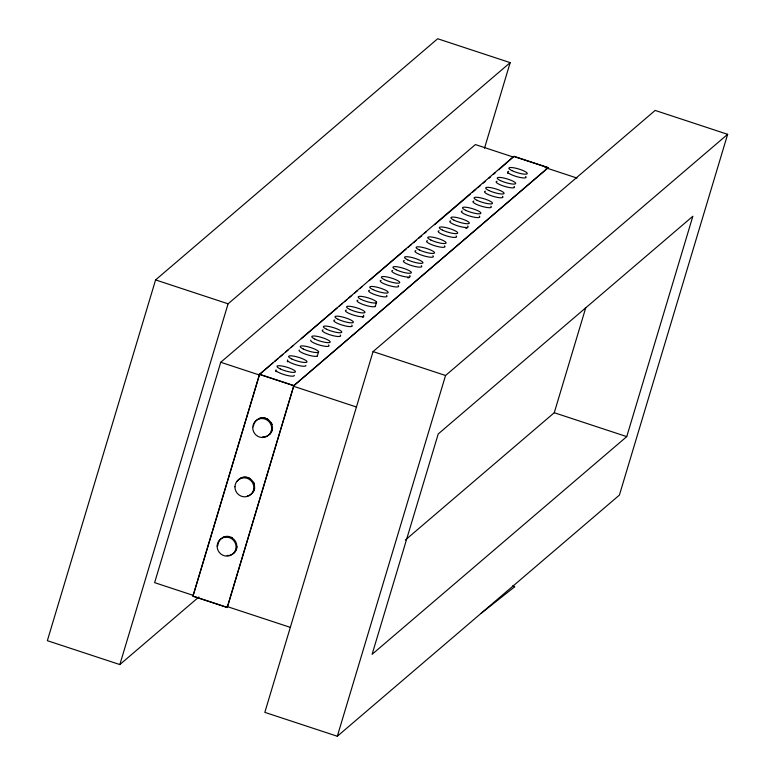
<?xml version="1.0" encoding="UTF-8"?>
<svg xmlns="http://www.w3.org/2000/svg" width="775" height="775" viewBox="0 0 775 775"><rect width="100%" height="100%" fill="white"/><g stroke="black" fill="none" stroke-linecap="round" stroke-linejoin="round"><path stroke-width="1.16" d="M484.501 148.209L510.173 62.639L437.681 38.75L155.591 279.911L47.352 640.683L119.844 664.572L198.865 597.012M119.844 664.572L228.083 303.81L510.173 62.639M513.069 156.986L475.395 144.567L220.739 362.274L154.622 582.645L193.44 595.442M498.887 169.735L513.815 156.443L548.099 167.739L293.231 386.163L548.245 167.623L513.951 156.318L258.947 374.858L272.732 363.078M192.936 596.227L259.48 374.412L293.764 385.718L227.22 607.532L192.936 596.227L259.625 374.296M227.22 607.532L293.909 385.592L259.16 374.141M317.324 356.006L318.612 351.724M375.284 306.454L376.573 302.173M373.056 351.588L264.827 712.361L337.319 736.25L619.409 495.089L727.648 134.317L655.156 110.428L373.056 351.588L445.548 375.488L727.648 134.317M337.319 736.25L445.548 375.488M405.325 540.049L554.261 412.726L585.755 307.733M626.752 436.625L692.86 216.244L438.214 433.952L372.097 654.323L626.752 436.625L554.261 412.726M274.573 361.499L278.254 358.36M280.095 356.791L282.846 354.427M285.607 352.073L288.368 349.709M291.119 347.355L292.96 345.786M301.233 338.714L337.086 308.062M338.927 306.483L342.608 303.345M344.439 301.775L347.2 299.412M349.041 297.842L351.802 295.488M354.553 293.124L357.314 290.77M360.075 288.407L361.906 286.837M369.268 280.55L406.042 249.114M407.873 247.545L411.554 244.396M413.395 242.827L416.146 240.473M418.907 238.109L421.668 235.755M424.419 233.391L426.26 231.822M434.533 224.75L470.386 194.099M472.227 192.529L475.908 189.381M477.749 187.812L480.5 185.458M483.261 183.094L485.102 181.524M488.773 178.386L490.614 176.807M493.375 174.453L495.215 172.883M481.139 613.296L514.774 586.714A173.493 35.476 16.7 0 0 512.546 585.977M545.028 167.526L576.997 178.056M155.591 279.911L228.083 303.81M220.739 362.274L259.557 375.061M293.802 386.347L356.587 407.049M226.542 606.35L290.47 627.421M194.215 596.488L227.356 607.416M222.997 537.375A9.62 9.339 49.5 0 1 224.517 536.765M225.302 536.562A9.62 9.339 49.5 0 1 229.4 536.62M230.979 537.143A9.62 9.339 49.5 0 1 232.452 537.928M236.947 546.414A9.62 9.339 49.5 0 1 233.992 552.962M218.288 543.004A9.62 9.339 49.5 0 1 233.934 539.361A9.62 9.339 49.5 0 1 230.33 555.084M229.536 555.288A9.62 9.339 49.5 0 1 227.085 555.472M217.901 545.435A9.62 9.339 49.5 0 1 218.095 543.798M254.142 423.625A9.62 9.339 49.5 0 1 265.37 418.277A9.62 9.339 49.5 0 1 272.296 429.03A9.62 9.339 49.5 0 1 262.667 436.868M253.541 426.008A9.62 9.339 49.5 0 1 253.871 424.4M258.579 418.771A9.62 9.339 49.5 0 1 265.786 418.248M266.561 418.539A9.62 9.339 49.5 0 1 268.034 419.323M271.395 422.995A9.62 9.339 49.5 0 1 272.054 424.535M272.471 428.633A9.62 9.339 49.5 0 1 269.574 434.358M237.092 481.469A9.62 9.339 49.5 0 1 252.805 481.353A9.62 9.339 49.5 0 1 247.332 495.99M238.787 479.473A9.62 9.339 49.5 0 1 250.248 478.63M253.609 482.302A9.62 9.339 49.5 0 1 254.258 483.842M254.675 487.94A9.62 9.339 49.5 0 1 253.338 491.786M276.132 371.729A9.62 1.967 16.7 0 1 275.648 371.06M294.287 375.332A9.62 1.967 16.7 0 1 284.512 374.722A9.62 1.967 16.7 0 1 276.016 369.849M409.733 275.571A9.62 1.967 16.7 0 1 400.433 275.619A9.62 1.967 16.7 0 1 392.702 270.456M409.084 277.731A9.62 1.967 16.7 0 1 407.747 277.799M444.511 245.84A9.62 1.967 16.7 0 1 435.211 245.888A9.62 1.967 16.7 0 1 427.48 240.725M421.319 265.66A9.62 1.967 16.7 0 1 412.029 265.709A9.62 1.967 16.7 0 1 404.298 260.545M479.289 216.109A9.62 1.967 16.7 0 1 469.989 216.157A9.62 1.967 16.7 0 1 462.258 210.994M432.915 255.75A9.62 1.967 16.7 0 1 423.625 255.798A9.62 1.967 16.7 0 1 415.894 250.635M398.137 285.481A9.62 1.967 16.7 0 1 388.847 285.529A9.62 1.967 16.7 0 1 381.116 280.366M456.097 235.929A9.62 1.967 16.7 0 1 446.807 235.978A9.62 1.967 16.7 0 1 439.076 230.814M467.693 226.019A9.62 1.967 16.7 0 1 458.403 226.068A9.62 1.967 16.7 0 1 450.672 220.904M467.044 228.179A9.62 1.967 16.7 0 1 465.717 228.247M328.581 344.943A9.62 1.967 16.7 0 1 320.501 345.34A9.62 1.967 16.7 0 1 310.794 340.118M317.469 355.512A9.62 1.967 16.7 0 1 307.694 354.902A9.62 1.967 16.7 0 1 299.198 350.029M351.772 325.122A9.62 1.967 16.7 0 1 342.472 325.171A9.62 1.967 16.7 0 1 334.742 320.007M386.551 295.391A9.62 1.967 16.7 0 1 377.251 295.44A9.62 1.967 16.7 0 1 369.52 290.276M340.177 335.032A9.62 1.967 16.7 0 1 330.886 335.081A9.62 1.967 16.7 0 1 323.156 329.918M375.429 305.96A9.62 1.967 16.7 0 1 364.463 304.972A9.62 1.967 16.7 0 1 357.924 300.187M363.359 315.212A9.62 1.967 16.7 0 1 354.068 315.26A9.62 1.967 16.7 0 1 346.338 310.097M363.475 317.082A9.62 1.967 16.7 0 1 362.71 317.372M305.883 365.422A9.62 1.967 16.7 0 1 296.108 364.812A9.62 1.967 16.7 0 1 287.612 359.939M287.728 361.818A9.62 1.967 16.7 0 1 287.244 361.15M525.653 176.468A9.62 1.967 16.7 0 1 516.363 176.516A9.62 1.967 16.7 0 1 508.632 171.352M507.983 173.523A9.62 1.967 16.7 0 1 507.499 172.854M514.058 186.378A9.62 1.967 16.7 0 1 504.767 186.426A9.62 1.967 16.7 0 1 497.037 181.263M502.471 196.288A9.62 1.967 16.7 0 1 493.171 196.337A9.62 1.967 16.7 0 1 485.441 191.173M490.875 206.198A9.62 1.967 16.7 0 1 481.585 206.247A9.62 1.967 16.7 0 1 473.854 201.083M252.737 427.471A9.62 9.339 49.5 0 0 266.687 436.509A9.62 9.339 49.5 0 0 267.152 420.079A9.62 9.339 49.5 0 0 252.737 427.471M234.951 486.768A9.62 9.339 49.5 0 0 248.901 495.806A9.62 9.339 49.5 0 0 249.366 479.376A9.62 9.339 49.5 0 0 234.951 486.768M217.155 546.065A9.62 9.339 49.5 0 0 231.105 555.113A9.62 9.339 49.5 0 0 231.57 538.683A9.62 9.339 49.5 0 0 217.155 546.065M396.083 269.758A9.62 1.967 16.7 0 0 411.196 272.936A9.62 1.967 16.7 0 0 399.135 267.152A9.62 1.967 16.7 0 0 396.083 269.758M430.861 240.027A9.62 1.967 16.7 0 0 445.974 243.205A9.62 1.967 16.7 0 0 433.913 237.421A9.62 1.967 16.7 0 0 430.861 240.027M407.669 259.848A9.62 1.967 16.7 0 0 422.792 263.025A9.62 1.967 16.7 0 0 410.731 257.242A9.62 1.967 16.7 0 0 407.669 259.848M465.639 210.296A9.62 1.967 16.7 0 0 480.752 213.474A9.62 1.967 16.7 0 0 468.691 207.69A9.62 1.967 16.7 0 0 465.639 210.296M419.265 249.938A9.62 1.967 16.7 0 0 434.387 253.115A9.62 1.967 16.7 0 0 422.317 247.332A9.62 1.967 16.7 0 0 419.265 249.938M384.487 279.668A9.62 1.967 16.7 0 0 399.609 282.846A9.62 1.967 16.7 0 0 387.539 277.062A9.62 1.967 16.7 0 0 384.487 279.668M442.448 230.117A9.62 1.967 16.7 0 0 457.57 233.294A9.62 1.967 16.7 0 0 445.509 227.511A9.62 1.967 16.7 0 0 442.448 230.117M454.043 220.207A9.62 1.967 16.7 0 0 469.166 223.384A9.62 1.967 16.7 0 0 457.095 217.601A9.62 1.967 16.7 0 0 454.043 220.207M314.931 339.13A9.62 1.967 16.7 0 0 330.053 342.308A9.62 1.967 16.7 0 0 317.992 336.524A9.62 1.967 16.7 0 0 314.931 339.13M303.345 349.041A9.62 1.967 16.7 0 0 318.457 352.218A9.62 1.967 16.7 0 0 306.396 346.435A9.62 1.967 16.7 0 0 303.345 349.041M338.123 319.31A9.62 1.967 16.7 0 0 353.235 322.487A9.62 1.967 16.7 0 0 341.174 316.704A9.62 1.967 16.7 0 0 338.123 319.31M372.891 289.579A9.62 1.967 16.7 0 0 388.013 292.756A9.62 1.967 16.7 0 0 375.952 286.973A9.62 1.967 16.7 0 0 372.891 289.579M326.527 329.22A9.62 1.967 16.7 0 0 341.649 332.397A9.62 1.967 16.7 0 0 329.578 326.614A9.62 1.967 16.7 0 0 326.527 329.22M361.305 299.489A9.62 1.967 16.7 0 0 376.418 302.667A9.62 1.967 16.7 0 0 364.357 296.883A9.62 1.967 16.7 0 0 361.305 299.489M349.709 309.399A9.62 1.967 16.7 0 0 364.831 312.577A9.62 1.967 16.7 0 0 352.761 306.793A9.62 1.967 16.7 0 0 349.709 309.399M291.749 358.951A9.62 1.967 16.7 0 0 306.871 362.128A9.62 1.967 16.7 0 0 294.8 356.345A9.62 1.967 16.7 0 0 291.749 358.951M280.153 368.861A9.62 1.967 16.7 0 0 295.275 372.039A9.62 1.967 16.7 0 0 283.214 366.255A9.62 1.967 16.7 0 0 280.153 368.861M512.004 170.655A9.62 1.967 16.7 0 0 527.126 173.833A9.62 1.967 16.7 0 0 515.055 168.049A9.62 1.967 16.7 0 0 512.004 170.655M500.408 180.565A9.62 1.967 16.7 0 0 515.53 183.743A9.62 1.967 16.7 0 0 503.469 177.959A9.62 1.967 16.7 0 0 500.408 180.565M488.822 190.476A9.62 1.967 16.7 0 0 503.934 193.653A9.62 1.967 16.7 0 0 491.873 187.87A9.62 1.967 16.7 0 0 488.822 190.476M477.226 200.386A9.62 1.967 16.7 0 0 492.348 203.563A9.62 1.967 16.7 0 0 480.277 197.78A9.62 1.967 16.7 0 0 477.226 200.386"/></g></svg>
